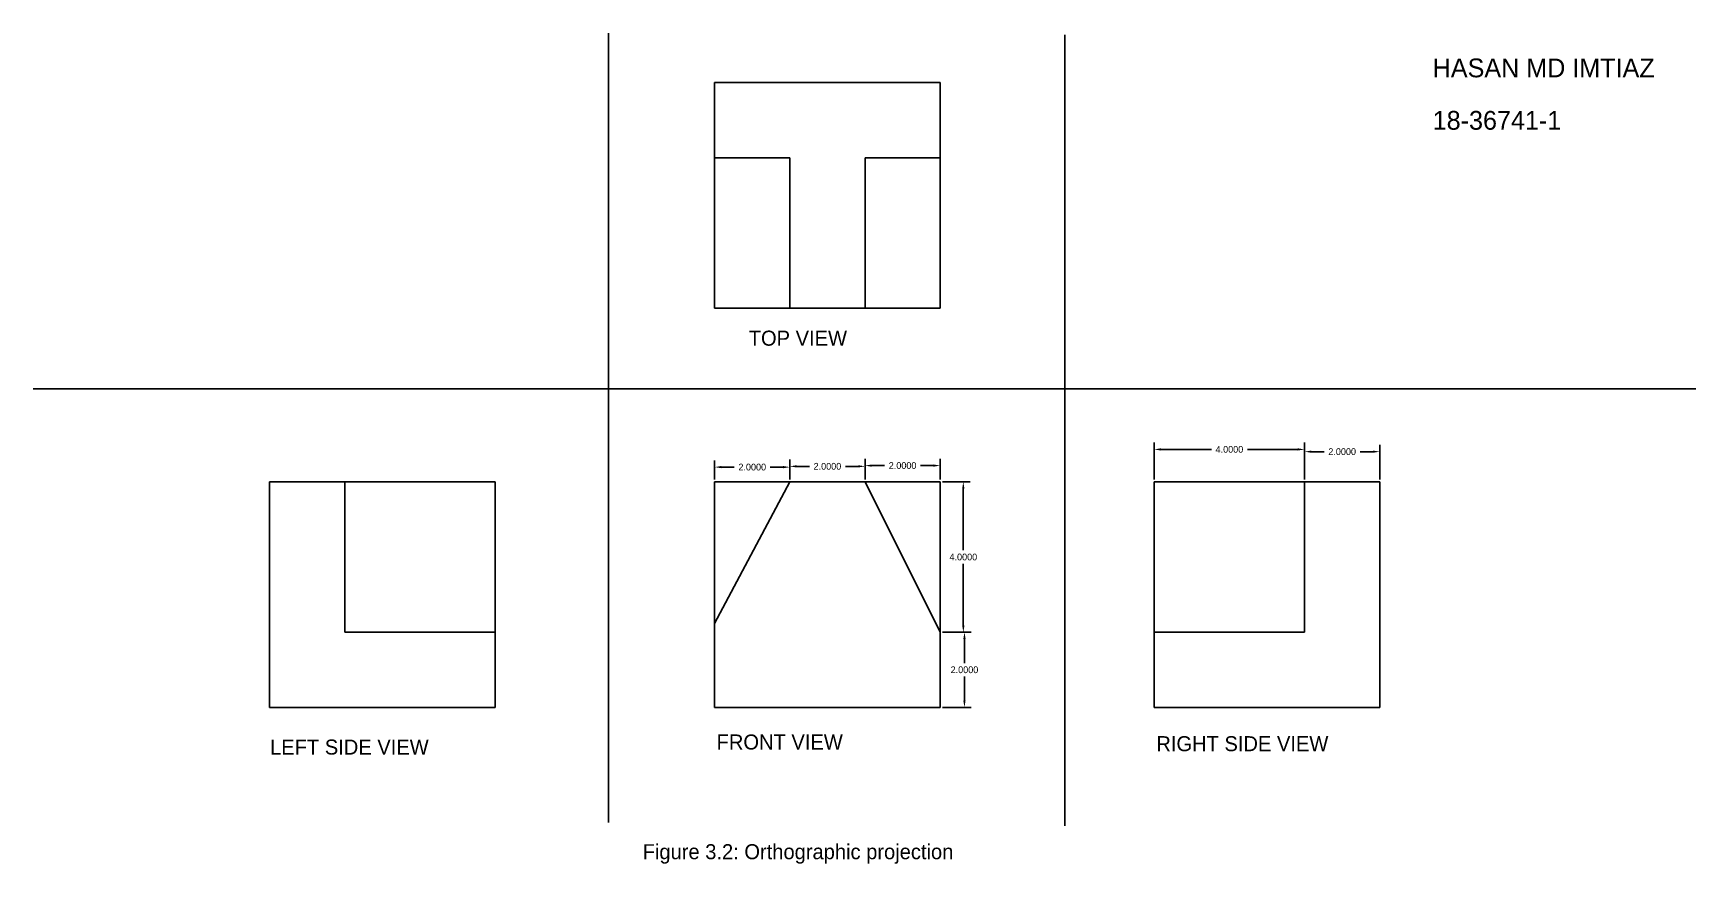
# Model space of a CAD drawing. Header units: inches. Extents: x 8.8 to 53, y 6.2 to 28.3.
import ezdxf

# ---------------------------------------------------------------- set-up
doc = ezdxf.new("R2010")
doc.units = ezdxf.units.IN
doc.header["$MEASUREMENT"] = 0
doc.dimstyles.get("Standard").update_dxf_attribs({"dimtxt": 0.18, "dimasz": 0.18, "dimexe": 0.18, "dimexo": 0.0625, "dimgap": 0.09, "dimtad": 0, "dimtih": 1, "dimtoh": 1, "dimdec": 4, "dimzin": 0, "dimdsep": 46, "dimtxsty": 'Standard', "dimcen": 0.09, "dimadec": 0, "dimazin": 0, "dimtfac": 1, "dimtdec": 4, "dimtofl": 0, "dimtmove": 0, "dimatfit": 3, "dimfxl": 0, "dimtolj": 1, "dimtzin": 0, "dimarcsym": 0})

# ---------------------------------------------------------------- blocks, each defined once
blk = doc.blocks.new('*D1')
at = {"color": 0, "lineweight": -2}
for p, q in [((26.896, 16.457), (26.896, 16.965)), ((28.896, 16.457), (28.896, 16.965)), ((27.076, 16.785), (27.416, 16.785)), ((28.716, 16.785), (28.376, 16.785))]:
    blk.add_line(p, q, dxfattribs=at)
at = {"color": 0}
for points in [[(27.076, 16.815), (27.076, 16.755), (26.896, 16.785)], [(28.716, 16.815), (28.716, 16.755), (28.896, 16.785)]]:
    blk.add_solid(points, dxfattribs=at)
at = {"layer": 'Defpoints', "color": 0}
for p in [(26.896, 16.785), (26.896, 16.394), (28.896, 16.394)]:
    blk.add_point(p, dxfattribs=at)
at = {"color": 0, "insert": (27.896, 16.785), "char_height": 0.18, "attachment_point": 5}
blk.add_mtext('\\A1;2.0000', dxfattribs=at)
blk = doc.blocks.new('*D2')
at = {"color": 0, "lineweight": -2}
for p, q in [((28.896, 16.457), (28.896, 16.986)), ((30.896, 16.457), (30.896, 16.986)), ((29.076, 16.806), (29.416, 16.806)), ((30.716, 16.806), (30.376, 16.806))]:
    blk.add_line(p, q, dxfattribs=at)
at = {"color": 0}
for points in [[(29.076, 16.836), (29.076, 16.776), (28.896, 16.806)], [(30.716, 16.836), (30.716, 16.776), (30.896, 16.806)]]:
    blk.add_solid(points, dxfattribs=at)
at = {"layer": 'Defpoints', "color": 0}
for p in [(28.896, 16.394), (30.896, 16.806), (30.896, 16.394)]:
    blk.add_point(p, dxfattribs=at)
at = {"color": 0, "insert": (29.896, 16.806), "char_height": 0.18, "attachment_point": 5}
blk.add_mtext('\\A1;2.0000', dxfattribs=at)
blk = doc.blocks.new('*D3')
at = {"color": 0, "lineweight": -2}
for p, q in [((30.896, 16.457), (30.896, 17.006)), ((31.076, 16.826), (31.416, 16.826)), ((32.716, 16.826), (32.376, 16.826)), ((32.896, 16.457), (32.896, 17.006))]:
    blk.add_line(p, q, dxfattribs=at)
at = {"color": 0}
for points in [[(31.076, 16.856), (31.076, 16.796), (30.896, 16.826)], [(32.716, 16.856), (32.716, 16.796), (32.896, 16.826)]]:
    blk.add_solid(points, dxfattribs=at)
at = {"layer": 'Defpoints', "color": 0}
for p in [(32.896, 16.826), (30.896, 16.394), (32.896, 16.394)]:
    blk.add_point(p, dxfattribs=at)
at = {"color": 0, "insert": (31.896, 16.826), "char_height": 0.18, "attachment_point": 5}
blk.add_mtext('\\A1;2.0000', dxfattribs=at)
blk = doc.blocks.new('*D4')
at = {"color": 0, "lineweight": -2}
for p, q in [((32.959, 16.394), (33.692, 16.394)), ((33.512, 16.214), (33.512, 14.574)), ((33.512, 12.574), (33.512, 14.214)), ((32.959, 12.394), (33.692, 12.394))]:
    blk.add_line(p, q, dxfattribs=at)
at = {"color": 0}
for points in [[(33.482, 16.214), (33.542, 16.214), (33.512, 16.394)], [(33.482, 12.574), (33.542, 12.574), (33.512, 12.394)]]:
    blk.add_solid(points, dxfattribs=at)
at = {"layer": 'Defpoints', "color": 0}
for p in [(32.896, 16.394), (32.896, 12.394), (33.512, 12.394)]:
    blk.add_point(p, dxfattribs=at)
at = {"color": 0, "insert": (33.512, 14.394), "char_height": 0.18, "attachment_point": 5}
blk.add_mtext('\\A1;4.0000', dxfattribs=at)
blk = doc.blocks.new('*D5')
at = {"color": 0, "lineweight": -2}
for p, q in [((32.959, 12.394), (33.722, 12.394)), ((33.542, 12.214), (33.542, 11.574)), ((33.542, 10.574), (33.542, 11.214)), ((32.959, 10.394), (33.722, 10.394))]:
    blk.add_line(p, q, dxfattribs=at)
at = {"color": 0}
for points in [[(33.512, 12.214), (33.572, 12.214), (33.542, 12.394)], [(33.512, 10.574), (33.572, 10.574), (33.542, 10.394)]]:
    blk.add_solid(points, dxfattribs=at)
at = {"layer": 'Defpoints', "color": 0}
for p in [(32.896, 12.394), (32.896, 10.394), (33.542, 10.394)]:
    blk.add_point(p, dxfattribs=at)
at = {"color": 0, "insert": (33.542, 11.394), "char_height": 0.18, "attachment_point": 5}
blk.add_mtext('\\A1;2.0000', dxfattribs=at)
blk = doc.blocks.new('*D6')
at = {"color": 0, "lineweight": -2}
for p, q in [((38.591, 16.457), (38.591, 17.436)), ((38.771, 17.256), (40.111, 17.256)), ((42.411, 17.256), (41.071, 17.256)), ((42.591, 16.457), (42.591, 17.436))]:
    blk.add_line(p, q, dxfattribs=at)
at = {"color": 0}
for points in [[(38.771, 17.286), (38.771, 17.226), (38.591, 17.256)], [(42.411, 17.286), (42.411, 17.226), (42.591, 17.256)]]:
    blk.add_solid(points, dxfattribs=at)
at = {"layer": 'Defpoints', "color": 0}
for p in [(42.591, 17.256), (38.591, 16.394), (42.591, 16.394)]:
    blk.add_point(p, dxfattribs=at)
at = {"color": 0, "insert": (40.591, 17.256), "char_height": 0.18, "attachment_point": 5}
blk.add_mtext('\\A1;4.0000', dxfattribs=at)
blk = doc.blocks.new('*D7')
at = {"color": 0, "lineweight": -2}
for p, q in [((42.591, 16.457), (42.591, 17.376)), ((44.591, 16.457), (44.591, 17.376)), ((42.771, 17.196), (43.111, 17.196)), ((44.411, 17.196), (44.071, 17.196))]:
    blk.add_line(p, q, dxfattribs=at)
at = {"color": 0}
for points in [[(42.771, 17.226), (42.771, 17.166), (42.591, 17.196)], [(44.411, 17.226), (44.411, 17.166), (44.591, 17.196)]]:
    blk.add_solid(points, dxfattribs=at)
at = {"layer": 'Defpoints', "color": 0}
for p in [(44.591, 17.196), (42.591, 16.394), (44.591, 16.394)]:
    blk.add_point(p, dxfattribs=at)
at = {"color": 0, "insert": (43.591, 17.196), "char_height": 0.18, "attachment_point": 5}
blk.add_mtext('\\A1;2.0000', dxfattribs=at)

msp = doc.modelspace()

# ---------------------------------------------------------------- linework, layer by layer
for p, q in [((24.06744, 7.33679), (24.06744, 28.32524)), ((36.2169, 7.2469), (36.2169, 28.2803)), ((26.89611, 25.01471), (26.89611, 27.01471)), ((26.89611, 27.01471), (32.89611, 27.01471)), ((32.89611, 27.01471), (32.89611, 25.01471)), ((26.89611, 21.01471), (26.89611, 25.01471)), ((26.89611, 25.01471), (28.89611, 25.01471)), ((28.89611, 25.01471), (28.89611, 21.01471)), ((32.89611, 25.01471), (30.89611, 25.01471)), ((30.89611, 25.01471), (30.89611, 21.01471)), ((32.89611, 25.01471), (32.89611, 21.01471)), ((28.89611, 21.01471), (26.89611, 21.01471)), ((30.89611, 21.01471), (28.89611, 21.01471)), ((32.89611, 21.01471), (30.89611, 21.01471)), ((8.7671, 18.86869), (52.99828, 18.86869)), ((15.05612, 10.39401), (15.05612, 16.39401)), ((15.05612, 16.39401), (17.05612, 16.39401)), ((17.05612, 16.39401), (21.05612, 16.39401)), ((17.05612, 16.39401), (17.05612, 12.39401)), ((21.05612, 16.39401), (21.05612, 12.39401)), ((26.89611, 16.39401), (28.89611, 16.39401)), ((26.89611, 12.39401), (26.89611, 16.39401)), ((26.89611, 12.62681), (28.89611, 16.39401)), ((28.89611, 16.39401), (30.89611, 16.39401)), ((30.89611, 16.39401), (32.89611, 16.39401)), ((30.89611, 16.39401), (32.89611, 12.39401)), ((32.89611, 16.39401), (32.89611, 12.39401)), ((38.5906, 16.39401), (42.5906, 16.39401)), ((38.5906, 12.39401), (38.5906, 16.39401)), ((42.5906, 16.39401), (44.5906, 16.39401)), ((42.5906, 16.39401), (42.5906, 12.39401)), ((44.5906, 16.39401), (44.5906, 10.39401)), ((17.05612, 12.39401), (21.05612, 12.39401)), ((21.05612, 12.39401), (21.05612, 10.39401)), ((26.89611, 10.39401), (26.89611, 12.39401)), ((32.89611, 12.39401), (32.89611, 10.39401)), ((38.5906, 10.39401), (38.5906, 12.39401)), ((42.5906, 12.39401), (38.5906, 12.39401)), ((15.05612, 10.39401), (21.05612, 10.39401)), ((32.89611, 10.39401), (26.89611, 10.39401)), ((44.5906, 10.39401), (38.5906, 10.39401))]:
    msp.add_line(p, q)

# ---------------------------------------------------------------- texts
at = {"attachment_point": 1}
for s, insert, char_height, width in [('HASAN MD IMTIAZ', (45.99976, 27.65347), 0.5, 9.8504176), ('18-36741-1', (45.99976, 26.25902), 0.5, 7.6171246), ('TOP VIEW', (27.80227, 20.41525), 0.4, 4.7247904), ('LEFT SIDE VIEW', (15.06784, 9.53901), 0.4, 6.0297324), ('\\pt0.4;FRONT VIEW', (26.94731, 9.67383), 0.4, 6.2097244), ('RIGHT SIDE VIEW', (38.64679, 9.62889), 0.4, 6.0747305), ('Figure 3.2: Orthographic projection', (24.98074, 6.75623), 0.4, 12.9014792)]:
    msp.add_mtext(s, dxfattribs=dict(at, insert=insert, char_height=char_height, width=width))

# ---------------------------------------------------------------- dimensions: what is measured, and where the dimension line sits
for p1, p2, distance, picture, middle in [((38.5906, 16.39401), (42.5906, 16.39401), 0.86171, '*D6', (40.5906, 17.25571)), ((42.5906, 16.39401), (44.5906, 16.39401), 0.80197, '*D7', (43.5906, 17.19598)), ((28.89611, 16.39401), (26.89611, 16.39401), -0.39142, '*D1', (27.89611, 16.78542)), ((28.89611, 16.39401), (30.89611, 16.39401), 0.41164, '*D2', (29.89611, 16.80565)), ((30.89611, 16.39401), (32.89611, 16.39401), 0.43187, '*D3', (31.89611, 16.82588)), ((32.89611, 16.39401), (32.89611, 12.39401), 0.61634, '*D4', (33.51246, 14.39401)), ((32.89611, 12.39401), (32.89611, 10.39401), 0.64611, '*D5', (33.54223, 11.39401))]:
    dim = msp.add_aligned_dim(p1=p1, p2=p2, distance=distance, dimstyle='Standard')
    dim.commit()
    dim.dimension.update_dxf_attribs({"geometry": picture, "text_midpoint": middle})

doc.saveas('drawing.dxf')
